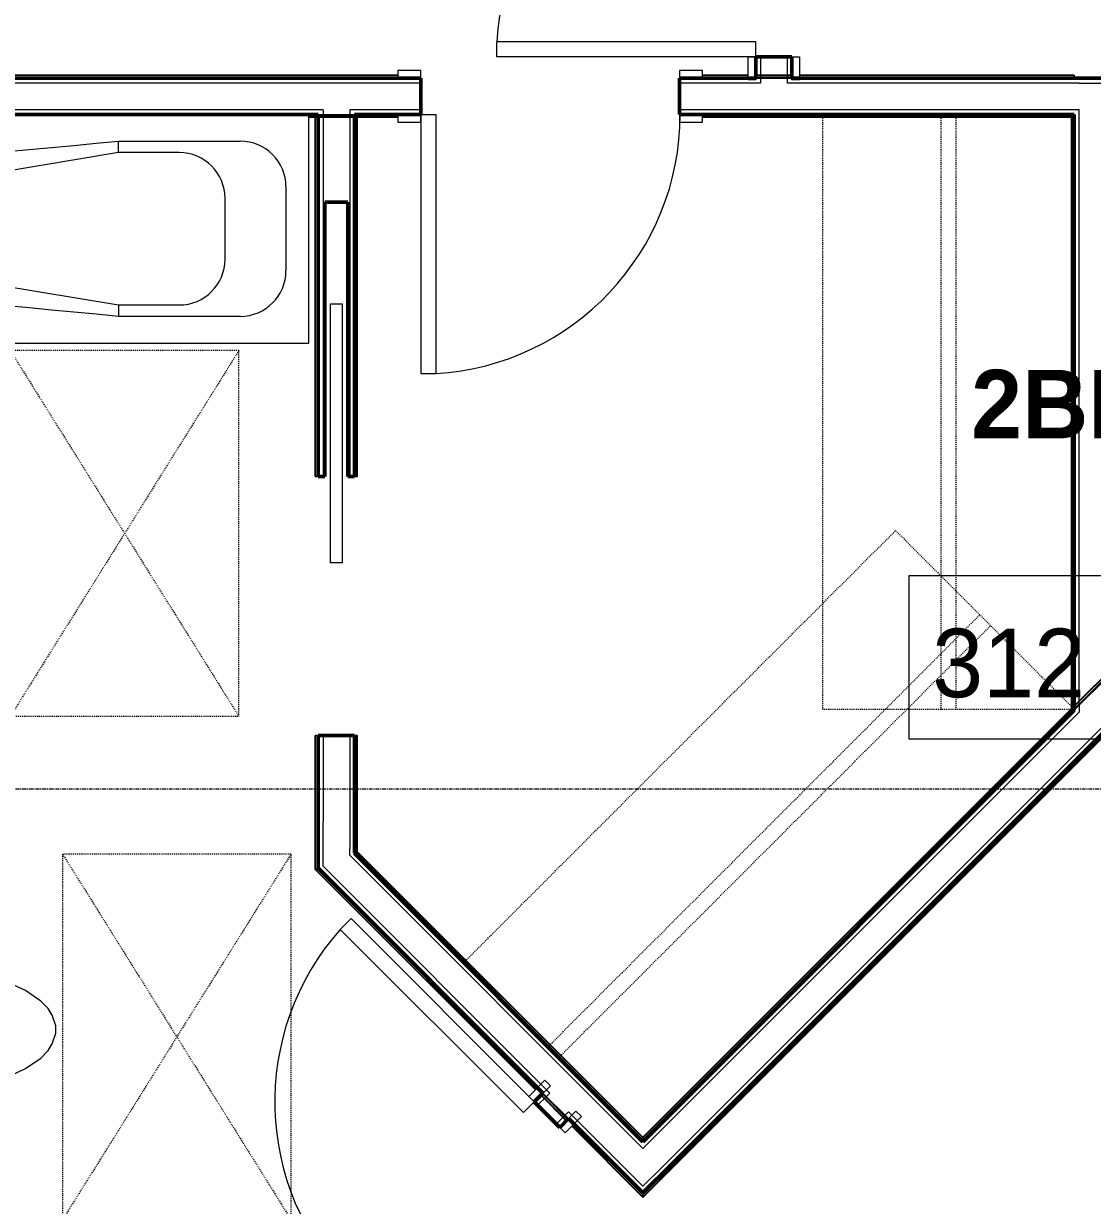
# Model space of a CAD drawing. Header units: inches. Extents: x -4218 to -1830, y 9767 to 12426.
# Drawn here: x -2490.3 to -2349.9, y 11792.6 to 11947.7 of the extents above; entities that cross this region are included whole.
import ezdxf

# ---------------------------------------------------------------- set-up
doc = ezdxf.new("R2010")
doc.units = ezdxf.units.IN
doc.header["$MEASUREMENT"] = 0
doc.linetypes.add('Dash', pattern=[0.25, 0.125, -0.125])
doc.linetypes.add('Grid Line 1_2_', pattern=[0.875, 0.5, -0.125, 0.125, -0.125])
for name, color, linetype, lineweight in [('0-1', 7, 'Continuous', 5), ('0-2', 253, 'Continuous', 9), ('A-AREA-IDEN', 2, 'Continuous', 9), ('A-DOOR-1', 7, 'Continuous', 9), ('A-DOOR-2', 50, 'Continuous', 20), ('A-DOOR-FRAM-1', 50, 'Continuous', 20), ('A-GENM-HDLN-1', 7, 'Dash', 9), ('A-WALL-1', 250, 'Continuous', 50), ('A-WALL-2', 10, 'Continuous', 13), ('A-WALL-3', 254, 'Continuous', 9), ('A-WALL-4', 253, 'Continuous', 9), ('A-WALL-5', 252, 'Continuous', 9), ('A-WALL-6', 7, 'Continuous', 9), ('P-SANR-FIXT-1', 7, 'Continuous', 9), ('P-SANR-FIXT-2', 253, 'Continuous', 9), ('P-SANR-FIXT-3', 252, 'Continuous', 9), ('Q-CASE-HDLN-1', 7, 'Dash', 9), ('S-GRID-1', 1, 'Grid Line 1_2_', 9)]:
    doc.layers.add(name, color=color, linetype=linetype, lineweight=lineweight)
doc.styles.add('Century Gothic', font='ufonts.com_century-gothic.ttf', dxfattribs={"height": 9})
doc.styles.add('Century Gothic_B', font='GOTHICB.TTF', dxfattribs={"height": 9})

# ---------------------------------------------------------------- blocks, each defined once
blk = doc.blocks.new('Basic Wall _ INT - W4BØF - _5_8 GYP - 2X4 WOOD_BATT_ - 5_8 GYP_ - ___-2686737-BACKGROUND - 3RD FLOOR')
at = {"layer": 'A-WALL-4'}
for p, q in [((-2446.8, 11838.8), (-2446.82, 11838.79)), ((-2446.62, 11838.87), (-2446.68, 11838.85)), ((-2446.47, 11838.93), (-2446.62, 11838.87)), ((-2446.41, 11838.96), (-2446.47, 11838.93)), ((-2408.95, 11801.41), (-2408.95, 11801.5)), ((-2408.95, 11801.2), (-2408.95, 11801.41)), ((-2408.95, 11801.11), (-2408.95, 11801.2)), ((-2408.95, 11800.91), (-2408.95, 11800.94))]:
    blk.add_line(p, q, dxfattribs=at)
at = {"layer": 'A-WALL-5'}
for p, q in [((-2446.82, 11838.79), (-2408.95, 11800.91)), ((-2408.95, 11801.41), (-2446.47, 11838.93))]:
    blk.add_line(p, q, dxfattribs=at)
at = {"layer": 'A-WALL-6'}
for p, q in [((-2408.95, 11801.09), (-2446.7, 11838.84)), ((-2408.95, 11801.5), (-2446.41, 11838.96))]:
    blk.add_line(p, q, dxfattribs=at)
at = {"layer": 'A-WALL-6', "flags": 128}
for points in [[(-2446.78, 11838.81), (-2446.76, 11838.81), (-2446.74, 11838.82), (-2446.72, 11838.83), (-2446.71, 11838.83), (-2446.7, 11838.84), (-2446.7, 11838.84)], [(-2446.7, 11838.84), (-2446.68, 11838.85), (-2446.62, 11838.87), (-2446.53, 11838.91), (-2446.41, 11838.96)], [(-2408.95, 11801.5), (-2408.95, 11801.33), (-2408.95, 11801.2), (-2408.95, 11801.12), (-2408.95, 11801.09)], [(-2408.95, 11801.09), (-2408.95, 11801.08), (-2408.95, 11801.07), (-2408.95, 11801.05), (-2408.95, 11801.03), (-2408.95, 11801), (-2408.95, 11800.97)]]:
    blk.add_lwpolyline(points, dxfattribs=at)
blk = doc.blocks.new('Basic Wall _ INT - W4BØF - _5_8 GYP - 2X4 WOOD_BATT_ - 5_8 GYP_ - ___-2686738-BACKGROUND - 3RD FLOOR')
at = {"layer": 'A-WALL-4'}
for p, q in [((-2451.92, 11836.67), (-2451.99, 11836.65)), ((-2451.78, 11836.73), (-2451.92, 11836.67)), ((-2451.71, 11836.76), (-2451.78, 11836.74)), ((-2451.57, 11836.82), (-2451.6, 11836.81)), ((-2422.07, 11807.31), (-2418.71, 11803.95)), ((-2418.95, 11803.7), (-2422.31, 11807.06)), ((-2408.95, 11794.16), (-2408.95, 11794.19)), ((-2408.95, 11793.91), (-2408.95, 11794)), ((-2408.95, 11793.7), (-2408.95, 11793.9)), ((-2408.95, 11793.61), (-2408.95, 11793.7))]:
    blk.add_line(p, q, dxfattribs=at)
at = {"layer": 'A-WALL-5'}
for p, q in [((-2423.02, 11807.77), (-2451.92, 11836.67)), ((-2451.57, 11836.82), (-2422.77, 11808.02)), ((-2422.15, 11807.22), (-2421.75, 11806.81)), ((-2419, 11803.66), (-2422.36, 11807.02)), ((-2421.71, 11806.78), (-2418.83, 11803.9)), ((-2408.95, 11793.7), (-2418.25, 11803)), ((-2418, 11803.25), (-2408.95, 11794.19))]:
    blk.add_line(p, q, dxfattribs=at)
at = {"layer": 'A-WALL-6'}
for p, q in [((-2451.7, 11836.77), (-2422.86, 11807.93)), ((-2423.06, 11807.73), (-2451.99, 11836.65)), ((-2408.95, 11793.61), (-2418.29, 11802.95)), ((-2418.09, 11803.16), (-2408.95, 11794.02))]:
    blk.add_line(p, q, dxfattribs=at)
at = {"layer": 'A-WALL-6', "flags": 128}
for points in [[(-2451.99, 11836.65), (-2451.87, 11836.7), (-2451.78, 11836.74), (-2451.72, 11836.76), (-2451.7, 11836.77)], [(-2451.7, 11836.77), (-2451.7, 11836.77), (-2451.69, 11836.77), (-2451.67, 11836.78), (-2451.66, 11836.78), (-2451.64, 11836.79), (-2451.62, 11836.8)], [(-2408.95, 11794.13), (-2408.95, 11794.1), (-2408.95, 11794.07), (-2408.95, 11794.05), (-2408.95, 11794.03), (-2408.95, 11794.02), (-2408.95, 11794.02)], [(-2408.95, 11794.02), (-2408.95, 11793.99), (-2408.95, 11793.91), (-2408.95, 11793.78), (-2408.95, 11793.61)]]:
    blk.add_lwpolyline(points, dxfattribs=at)
blk = doc.blocks.new('Basic Wall _ INT - W4BØF - _5_8 GYP - 2X4 WOOD_BATT_ - 5_8 GYP_ - ___-2686739-BACKGROUND - 3RD FLOOR')
at = {"layer": 'A-WALL-3'}
for p, q in [((-2451.92, 11935.77), (-2451.99, 11935.77)), ((-2451.78, 11935.77), (-2451.92, 11935.77)), ((-2451.71, 11935.77), (-2451.78, 11935.77)), ((-2451.57, 11935.77), (-2451.6, 11935.77))]:
    blk.add_line(p, q, dxfattribs=at)
at = {"layer": 'A-WALL-4'}
for p, q in [((-2451.99, 11935.77), (-2451.72, 11935.77)), ((-2451.92, 11935.58), (-2451.92, 11935.63)), ((-2451.92, 11935.5), (-2451.92, 11935.57)), ((-2451.92, 11935.38), (-2451.92, 11935.48)), ((-2451.72, 11935.77), (-2451.7, 11935.77)), ((-2451.7, 11935.77), (-2451.69, 11935.77)), ((-2451.7, 11935.77), (-2451.7, 11935.77)), ((-2451.69, 11935.77), (-2451.67, 11935.77)), ((-2451.67, 11935.77), (-2451.66, 11935.77)), ((-2451.66, 11935.77), (-2451.64, 11935.77)), ((-2451.99, 11836.65), (-2451.92, 11836.67)), ((-2451.92, 11836.67), (-2451.78, 11836.73)), ((-2451.78, 11836.74), (-2451.71, 11836.76)), ((-2451.6, 11836.81), (-2451.57, 11836.82))]:
    blk.add_line(p, q, dxfattribs=at)
at = {"layer": 'A-WALL-5'}
for p, q in [((-2451.99, 11935.58), (-2451.99, 11935.63)), ((-2451.99, 11935.5), (-2451.99, 11935.57)), ((-2451.99, 11935.38), (-2451.99, 11935.48)), ((-2451.92, 11888.26), (-2451.92, 11935.36)), ((-2451.64, 11935.77), (-2451.62, 11935.77)), ((-2451.62, 11935.77), (-2451.57, 11935.77)), ((-2451.57, 11935.77), (-2451.57, 11888.26)), ((-2451.99, 11888.26), (-2451.92, 11888.26)), ((-2451.92, 11888.26), (-2451.78, 11888.26)), ((-2451.78, 11888.26), (-2451.71, 11888.26)), ((-2451.6, 11888.26), (-2451.57, 11888.26)), ((-2451.92, 11854.26), (-2451.99, 11854.26)), ((-2451.78, 11854.26), (-2451.92, 11854.26)), ((-2451.92, 11836.67), (-2451.92, 11854.26)), ((-2451.71, 11854.26), (-2451.78, 11854.26)), ((-2451.57, 11854.26), (-2451.6, 11854.26)), ((-2451.57, 11854.26), (-2451.57, 11836.82))]:
    blk.add_line(p, q, dxfattribs=at)
at = {"layer": 'A-WALL-6'}
for p, q in [((-2451.99, 11888.26), (-2451.99, 11935.36)), ((-2451.7, 11935.77), (-2451.7, 11888.26)), ((-2451.7, 11888.26), (-2451.99, 11888.26)), ((-2451.62, 11888.26), (-2451.7, 11888.26)), ((-2451.57, 11888.26), (-2451.62, 11888.26)), ((-2451.99, 11854.26), (-2451.7, 11854.26)), ((-2451.99, 11836.65), (-2451.99, 11854.26)), ((-2451.7, 11854.26), (-2451.7, 11836.77)), ((-2451.7, 11854.26), (-2451.62, 11854.26)), ((-2451.62, 11854.26), (-2451.57, 11854.26))]:
    blk.add_line(p, q, dxfattribs=at)
at = {"layer": 'A-WALL-6', "flags": 128}
for points in [[(-2451.7, 11836.77), (-2451.72, 11836.76), (-2451.78, 11836.74), (-2451.87, 11836.7), (-2451.99, 11836.65)], [(-2451.62, 11836.8), (-2451.64, 11836.79), (-2451.66, 11836.78), (-2451.67, 11836.78), (-2451.69, 11836.77), (-2451.7, 11836.77), (-2451.7, 11836.77)]]:
    blk.add_lwpolyline(points, dxfattribs=at)
blk = doc.blocks.new('Basic Wall _ INT - W4BØF - _5_8 GYP - 2X4 WOOD_BATT_ - 5_8 GYP_ - ___-2686740-BACKGROUND - 3RD FLOOR')
at = {"layer": 'A-WALL-3'}
for p, q in [((-2446.8, 11935.77), (-2446.82, 11935.77)), ((-2446.62, 11935.77), (-2446.68, 11935.77)), ((-2446.47, 11935.77), (-2446.62, 11935.77)), ((-2446.41, 11935.77), (-2446.47, 11935.77))]:
    blk.add_line(p, q, dxfattribs=at)
at = {"layer": 'A-WALL-4'}
for p, q in [((-2446.76, 11935.77), (-2446.74, 11935.77)), ((-2446.74, 11935.77), (-2446.7, 11935.77)), ((-2446.7, 11935.77), (-2446.68, 11935.77)), ((-2446.68, 11935.77), (-2446.62, 11935.77)), ((-2446.62, 11935.77), (-2446.53, 11935.77)), ((-2446.53, 11935.77), (-2446.41, 11935.77)), ((-2446.47, 11935.58), (-2446.47, 11935.63)), ((-2446.47, 11935.49), (-2446.47, 11935.57)), ((-2446.47, 11935.37), (-2446.47, 11935.48)), ((-2446.82, 11838.79), (-2446.8, 11838.8)), ((-2446.68, 11838.85), (-2446.62, 11838.87)), ((-2446.62, 11838.87), (-2446.47, 11838.93)), ((-2446.47, 11838.93), (-2446.41, 11838.96))]:
    blk.add_line(p, q, dxfattribs=at)
at = {"layer": 'A-WALL-5'}
for p, q in [((-2446.82, 11935.77), (-2446.78, 11935.77)), ((-2446.82, 11935.77), (-2446.82, 11888.26)), ((-2446.78, 11935.77), (-2446.76, 11935.77)), ((-2446.47, 11888.26), (-2446.47, 11935.36)), ((-2446.41, 11935.58), (-2446.41, 11935.63)), ((-2446.41, 11935.49), (-2446.41, 11935.57)), ((-2446.41, 11935.37), (-2446.41, 11935.48)), ((-2446.82, 11888.26), (-2446.8, 11888.26)), ((-2446.68, 11888.26), (-2446.62, 11888.26)), ((-2446.62, 11888.26), (-2446.47, 11888.26)), ((-2446.47, 11888.26), (-2446.41, 11888.26)), ((-2446.8, 11854.26), (-2446.82, 11854.26)), ((-2446.82, 11854.26), (-2446.82, 11838.79)), ((-2446.62, 11854.26), (-2446.68, 11854.26)), ((-2446.47, 11854.26), (-2446.62, 11854.26)), ((-2446.41, 11854.26), (-2446.47, 11854.26)), ((-2446.47, 11838.93), (-2446.47, 11854.26))]:
    blk.add_line(p, q, dxfattribs=at)
at = {"layer": 'A-WALL-6'}
for p, q in [((-2446.7, 11888.26), (-2446.7, 11935.77)), ((-2446.41, 11888.26), (-2446.41, 11935.36)), ((-2446.78, 11888.26), (-2446.82, 11888.26)), ((-2446.7, 11888.26), (-2446.78, 11888.26)), ((-2446.41, 11888.26), (-2446.7, 11888.26)), ((-2446.82, 11854.26), (-2446.78, 11854.26)), ((-2446.78, 11854.26), (-2446.7, 11854.26)), ((-2446.7, 11838.84), (-2446.7, 11854.26)), ((-2446.7, 11854.26), (-2446.41, 11854.26)), ((-2446.41, 11838.96), (-2446.41, 11854.26))]:
    blk.add_line(p, q, dxfattribs=at)
at = {"layer": 'A-WALL-6', "flags": 128}
for points in [[(-2446.7, 11838.84), (-2446.7, 11838.84), (-2446.71, 11838.83), (-2446.72, 11838.83), (-2446.74, 11838.82), (-2446.76, 11838.81), (-2446.78, 11838.81)], [(-2446.41, 11838.96), (-2446.53, 11838.91), (-2446.62, 11838.87), (-2446.68, 11838.85), (-2446.7, 11838.84)]]:
    blk.add_lwpolyline(points, dxfattribs=at)
blk = doc.blocks.new('POCKET - FLUSH - 2-10 x 6-8-2882530-BACKGROUND - 3RD FLOOR')
at = {"layer": 'A-DOOR-2'}
for p, q in [((-39.67, -0.75), (-39.67, 0.75)), ((-39.67, 0.75), (-5.67, 0.75)), ((-5.67, 0.75), (-5.67, -0.75)), ((-5.67, -0.75), (-39.67, -0.75))]:
    blk.add_line(p, q, dxfattribs=at)
blk = doc.blocks.new('Bath Tub - Maestro - 60_x30_-V3-BACKGROUND - 3RD FLOOR')
at = {"layer": 'P-SANR-FIXT-1'}
for p, q in [((60, -30), (60, 0)), ((35, -3.5), (51, -3.5)), ((35, -5), (35, -3.5)), ((35, -5), (9.35, -9.26)), ((43, -5), (35, -5)), ((4, -9), (0, -9)), ((4, -14), (4, -9)), ((5, -14), (5, -9.96)), ((57, -9.5), (57, -20.5)), ((49, -19), (49, -11)), ((6, -13.2), (6, -14)), ((4, -16), (4, -14)), ((4, -14), (10.94, -14)), ((10.94, -16), (10.94, -14)), ((4, -21), (4, -16)), ((10.94, -16), (4, -16)), ((5, -20.04), (5, -16)), ((6, -16), (6, -16.8)), ((0, -21), (4, -21)), ((9.35, -20.74), (35, -25)), ((35, -25), (35, -26.5)), ((35, -25), (43, -25)), ((51, -26.5), (35, -26.5)), ((19.88, -30), (60, -30))]:
    blk.add_line(p, q, dxfattribs=at)
at = {"layer": 'P-SANR-FIXT-1', "flags": 128}
for points in [[(8.63, -5.97), (11.56, -5.7), (14.49, -5.42), (17.42, -5.15), (20.35, -4.87), (23.28, -4.6), (26.21, -4.32), (29.14, -4.05), (32.07, -3.77), (35, -3.5)], [(35, -26.5), (32.07, -26.23), (29.14, -25.95), (26.21, -25.68), (23.28, -25.4), (20.35, -25.13), (17.42, -24.85), (14.49, -24.58), (11.56, -24.3), (8.63, -24.03)]]:
    blk.add_lwpolyline(points, dxfattribs=at)
at = {"layer": 'P-SANR-FIXT-1'}
for centre, radius, start, end in [((51, -9.5), 6, 0, 90), ((9, -9.96), 4, 95.3558, 180), ((43, -11), 6, 360, 90), ((10, -13.2), 4, 99.4223, 180), ((2, -11), 1.5, 0, 180), ((2, -11), 1.5, 180, 360), ((10.94, -15), 1.5, 0, 137.9289), ((10.94, -15), 1.5, 222.0711, 360), ((10, -16.8), 4, 180, 260.5777), ((2, -19), 1.5, 0, 180), ((2, -19), 1.5, 180, 360), ((9, -20.04), 4, 180, 264.6442), ((43, -19), 6, 270, 0), ((51, -20.5), 6, 270, 0)]:
    blk.add_arc(centre, radius, start, end, dxfattribs=at)
at = {"layer": 'P-SANR-FIXT-2'}
blk.add_line((0, -9), (0, -21), dxfattribs=at)
at = {"layer": 'P-SANR-FIXT-3'}
for p, q in [((60, 0), (0, 0)), ((0, 0), (0, -9)), ((0, -9), (0, -21)), ((0, -21), (0, -30))]:
    blk.add_line(p, q, dxfattribs=at)
blk = doc.blocks.new('Toilet-Domestic-3D - Toilet-Domestic-3D-1352612-BACKGROUND - 3RD FLOOR')
at = {"layer": 'P-SANR-FIXT-1'}
for p, q in [((-9.98, 11.75), (-9.98, 17.93)), ((9.98, 17.93), (9.98, 11.75)), ((6.25, 8.02), (-6.25, 8.02)), ((-4.86, 8.02), (-5.21, 5)), ((4.86, 8.02), (5.21, 5)), ((-5.21, 5), (-6.4, 4)), ((-3.84, 5.5), (-5.21, 5)), ((-1, 6), (-3.84, 5.5)), ((1, 6), (-1, 6)), ((3.84, 5.5), (1, 6)), ((5.21, 5), (3.84, 5.5)), ((6.4, 4), (5.21, 5)), ((-6.4, 4), (-6.97, 3)), ((6.97, 3), (6.4, 4)), ((-7.24, 2), (-7.41, 1)), ((-6.97, 3), (-7.24, 2)), ((7.24, 2), (6.97, 3)), ((7.41, 1), (7.24, 2)), ((-7.41, 1), (-7.5, 0)), ((7.5, 0), (7.41, 1)), ((-7.5, 0), (-7.33, -1.99)), ((7.33, -1.99), (7.5, 0)), ((-7.33, -1.99), (-6.79, -4)), ((6.79, -4), (7.33, -1.99)), ((-6.79, -4), (-6.06, -6)), ((6.06, -6), (6.79, -4)), ((-6.06, -6), (-5.13, -8)), ((5.13, -8), (6.06, -6)), ((-5.13, -8), (-3.74, -10)), ((3.74, -10), (5.13, -8)), ((-3.74, -10), (-2.74, -11)), ((2.74, -11), (3.74, -10)), ((-2.74, -11), (-1.87, -11.5)), ((-1.87, -11.5), (-0.5, -12)), ((-0.5, -12), (0.5, -12)), ((0.5, -12), (1.87, -11.5)), ((1.87, -11.5), (2.74, -11))]:
    blk.add_line(p, q, dxfattribs=at)
for centre, start, end in [((-6.25, 11.75), 180, 270), ((6.25, 11.75), 270, 360)]:
    blk.add_arc(centre, 3.73, start, end, dxfattribs=at)
at = {"layer": 'P-SANR-FIXT-3'}
for p, q in [((-9.98, 19.48), (9.98, 19.48)), ((-9.98, 17.93), (-9.98, 19.48)), ((9.98, 19.48), (9.98, 17.93))]:
    blk.add_line(p, q, dxfattribs=at)
blk = doc.blocks.new('ADA Clearances - 30_x48_-3054095-BACKGROUND - 3RD FLOOR')
at = {"layer": 'A-GENM-HDLN-1'}
for p, q in [((15, -24), (-15, 24)), ((-15, -24), (15, 24)), ((15, 24), (-15, 24)), ((-15, 24), (-15, -24)), ((15, -24), (15, 24)), ((-15, -24), (15, -24))]:
    blk.add_line(p, q, dxfattribs=at)
blk = doc.blocks.new('Basic Wall _ INT - W4BØF - _5_8 GYP - 2X4 WOOD_BATT_ - 5_8 GYP_ - ___-2686741-BACKGROUND - 3RD FLOOR')
at = {"layer": 'A-WALL-4'}
for p, q in [((-2297.42, 11912.93), (-2297.49, 11912.96)), ((-2297.28, 11912.87), (-2297.42, 11912.93)), ((-2297.21, 11912.84), (-2297.28, 11912.87)), ((-2297.07, 11912.78), (-2297.1, 11912.79)), ((-2299.08, 11910.78), (-2300.32, 11909.54)), ((-2344.16, 11865.7), (-2345.4, 11864.46)), ((-2347.35, 11863.01), (-2347.25, 11863.1)), ((-2347.25, 11863.1), (-2347.14, 11863.22)), ((-2347.55, 11862.31), (-2352.3, 11857.56)), ((-2351.65, 11858.71), (-2347.55, 11862.8)), ((-2347.4, 11862.95), (-2347.35, 11863.01)), ((-2352.3, 11858.06), (-2351.68, 11858.68)), ((-2352.71, 11857.64), (-2352.59, 11857.76)), ((-2352.59, 11857.76), (-2352.5, 11857.85)), ((-2352.5, 11857.85), (-2352.44, 11857.91)), ((-2408.95, 11801.5), (-2408.95, 11801.41)), ((-2408.95, 11801.41), (-2408.95, 11801.2)), ((-2408.95, 11801.2), (-2408.95, 11801.11)), ((-2408.95, 11800.94), (-2408.95, 11800.91))]:
    blk.add_line(p, q, dxfattribs=at)
at = {"layer": 'A-WALL-5'}
for p, q in [((-2299.33, 11911.03), (-2297.42, 11912.93)), ((-2297.07, 11912.78), (-2299.08, 11910.78)), ((-2347.14, 11863.22), (-2345.64, 11864.71)), ((-2345.4, 11864.46), (-2347.55, 11862.31)), ((-2347.4, 11863.04), (-2347.35, 11863.1)), ((-2347.35, 11863.1), (-2347.25, 11863.19)), ((-2347.25, 11863.19), (-2347.14, 11863.31)), ((-2347.55, 11862.49), (-2351.67, 11858.37)), ((-2351.64, 11858.8), (-2347.55, 11862.89)), ((-2352.3, 11858.14), (-2351.68, 11858.77)), ((-2408.95, 11801.41), (-2352.71, 11857.64)), ((-2352.3, 11857.56), (-2408.95, 11800.91)), ((-2352.71, 11857.73), (-2352.59, 11857.85)), ((-2352.59, 11857.85), (-2352.5, 11857.94)), ((-2352.5, 11857.94), (-2352.44, 11858)), ((-2351.68, 11858.36), (-2352.3, 11857.74))]:
    blk.add_line(p, q, dxfattribs=at)
at = {"layer": 'A-WALL-6'}
for p, q in [((-2299.37, 11911.07), (-2297.49, 11912.96)), ((-2297.2, 11912.84), (-2299.17, 11910.87)), ((-2347.14, 11863.31), (-2345.69, 11864.75)), ((-2345.48, 11864.55), (-2347.55, 11862.49)), ((-2352.3, 11857.74), (-2408.95, 11801.09)), ((-2408.95, 11801.5), (-2352.71, 11857.73))]:
    blk.add_line(p, q, dxfattribs=at)
at = {"layer": 'A-WALL-6', "flags": 128}
for points in [[(-2297.49, 11912.96), (-2297.37, 11912.91), (-2297.28, 11912.87), (-2297.22, 11912.84), (-2297.2, 11912.84)], [(-2297.2, 11912.84), (-2297.2, 11912.84), (-2297.19, 11912.83), (-2297.17, 11912.83), (-2297.16, 11912.82), (-2297.14, 11912.81), (-2297.12, 11912.8)], [(-2408.95, 11801.09), (-2408.95, 11801.12), (-2408.95, 11801.2), (-2408.95, 11801.33), (-2408.95, 11801.5)], [(-2408.95, 11800.97), (-2408.95, 11801), (-2408.95, 11801.03), (-2408.95, 11801.05), (-2408.95, 11801.07), (-2408.95, 11801.08), (-2408.95, 11801.09)]]:
    blk.add_lwpolyline(points, dxfattribs=at)
blk = doc.blocks.new('Basic Wall _ INT - W4BØF - _5_8 GYP - 2X4 WOOD_BATT_ - 5_8 GYP_ - ___-2686742-BACKGROUND - 3RD FLOOR')
at = {"layer": 'A-WALL-4'}
for p, q in [((-2292.3, 11910.81), (-2292.32, 11910.82)), ((-2292.12, 11910.73), (-2292.18, 11910.76)), ((-2291.97, 11910.67), (-2292.12, 11910.73)), ((-2291.91, 11910.65), (-2291.97, 11910.67)), ((-2408.95, 11794.19), (-2408.95, 11794.16)), ((-2408.95, 11794), (-2408.95, 11793.91)), ((-2408.95, 11793.9), (-2408.95, 11793.7)), ((-2408.95, 11793.7), (-2408.95, 11793.61))]:
    blk.add_line(p, q, dxfattribs=at)
at = {"layer": 'A-WALL-5'}
for p, q in [((-2292.32, 11910.82), (-2295.72, 11907.42)), ((-2295.47, 11907.17), (-2291.97, 11910.67)), ((-2342.04, 11861.1), (-2408.95, 11794.19)), ((-2408.95, 11793.7), (-2341.79, 11860.86))]:
    blk.add_line(p, q, dxfattribs=at)
at = {"layer": 'A-WALL-6'}
for p, q in [((-2295.63, 11907.33), (-2292.2, 11910.77)), ((-2295.43, 11907.13), (-2291.91, 11910.65)), ((-2408.95, 11794.02), (-2341.95, 11861.02)), ((-2408.95, 11793.61), (-2341.75, 11860.81))]:
    blk.add_line(p, q, dxfattribs=at)
at = {"layer": 'A-WALL-6', "flags": 128}
for points in [[(-2292.28, 11910.8), (-2292.26, 11910.79), (-2292.24, 11910.78), (-2292.22, 11910.78), (-2292.21, 11910.77), (-2292.2, 11910.77), (-2292.2, 11910.77)], [(-2292.2, 11910.77), (-2292.18, 11910.76), (-2292.12, 11910.73), (-2292.03, 11910.7), (-2291.91, 11910.65)], [(-2408.95, 11794.02), (-2408.95, 11794.02), (-2408.95, 11794.03), (-2408.95, 11794.05), (-2408.95, 11794.07), (-2408.95, 11794.1), (-2408.95, 11794.13)], [(-2408.95, 11793.61), (-2408.95, 11793.78), (-2408.95, 11793.91), (-2408.95, 11793.99), (-2408.95, 11794.02)]]:
    blk.add_lwpolyline(points, dxfattribs=at)
blk = doc.blocks.new('OD_CW_Closet - OD_CW_Closet-2069093-BACKGROUND - 3RD FLOOR')
at = {"layer": 'Q-CASE-HDLN-1'}
for p, q in [((0.74, -24), (0.74, 9.27)), ((0.74, 9.27), (80.94, 9.27)), ((80.94, 9.27), (80.94, -24)), ((0.74, -6.37), (80.94, -6.37)), ((0.74, -8.37), (80.94, -8.37)), ((80.94, -24), (0.74, -24))]:
    blk.add_line(p, q, dxfattribs=at)
blk = doc.blocks.new('OD_CW_Closet - OD_CW_Closet-3116680-BACKGROUND - 3RD FLOOR')
at = {"layer": 'Q-CASE-HDLN-1'}
for p, q in [((0.74, -24), (0.74, 9)), ((0.74, 9), (78.86, 9)), ((78.86, 9), (78.86, -24)), ((0.74, -6.5), (78.86, -6.5)), ((0.74, -8.5), (78.86, -8.5)), ((78.86, -24), (0.74, -24))]:
    blk.add_line(p, q, dxfattribs=at)
blk = doc.blocks.new('Basic Wall _ INT - W4BØF - _5_8 GYP - 2X4 WOOD_BATT_ - 5_8 GYP_ - ___-2686743-BACKGROUND - 3RD FLOOR')
at = {"layer": 'A-WALL-4'}
for p, q in [((-2352.65, 11935.42), (-2352.71, 11935.36)), ((-2352.5, 11935.57), (-2352.65, 11935.42)), ((-2352.44, 11935.63), (-2352.5, 11935.57)), ((-2352.3, 11935.77), (-2352.32, 11935.75)), ((-2352.71, 11857.56), (-2352.65, 11857.56)), ((-2352.65, 11857.79), (-2352.65, 11857.65)), ((-2352.65, 11857.62), (-2352.65, 11857.56)), ((-2352.65, 11857.56), (-2352.6, 11857.56)), ((-2352.58, 11857.56), (-2352.51, 11857.56)), ((-2352.32, 11857.56), (-2352.3, 11857.56))]:
    blk.add_line(p, q, dxfattribs=at)
at = {"layer": 'A-WALL-5'}
for p, q in [((-2352.65, 11935.42), (-2352.65, 11857.79)), ((-2352.3, 11857.56), (-2352.3, 11935.77)), ((-2352.71, 11857.73), (-2352.71, 11857.58)), ((-2352.6, 11857.56), (-2352.71, 11857.56)), ((-2352.51, 11857.56), (-2352.58, 11857.56)), ((-2352.42, 11857.56), (-2352.44, 11857.56)), ((-2352.36, 11857.56), (-2352.42, 11857.56))]:
    blk.add_line(p, q, dxfattribs=at)
at = {"layer": 'A-WALL-6'}
for p, q in [((-2352.71, 11935.36), (-2352.71, 11857.73)), ((-2352.42, 11935.65), (-2352.42, 11857.56)), ((-2352.34, 11935.73), (-2352.3, 11935.77)), ((-2352.34, 11857.56), (-2352.36, 11857.56)), ((-2352.3, 11857.56), (-2352.34, 11857.56))]:
    blk.add_line(p, q, dxfattribs=at)
at = {"layer": 'A-WALL-6', "flags": 128}
for points in [[(-2352.71, 11935.36), (-2352.59, 11935.48), (-2352.5, 11935.57), (-2352.44, 11935.63), (-2352.42, 11935.65)], [(-2352.42, 11935.65), (-2352.42, 11935.65), (-2352.41, 11935.66), (-2352.4, 11935.67), (-2352.38, 11935.69), (-2352.36, 11935.71), (-2352.34, 11935.73)]]:
    blk.add_lwpolyline(points, dxfattribs=at)
blk = doc.blocks.new('SWING - SINGLE - FLUSH - 2-10 x 6-8 - PRIVACY-3199407-BACKGROUND - 3RD FLOOR')
at = {"layer": 'A-DOOR-1'}
blk.add_arc((17, 2.37), 34.07, 93.3657, 180, dxfattribs=at)
at = {"layer": 'A-DOOR-2'}
for p, q in [((15, 2.37), (15, 36.38)), ((17, 36.38), (15, 36.38)), ((17, 2.37), (17, 36.38)), ((17, 2.37), (15, 2.37))]:
    blk.add_line(p, q, dxfattribs=at)
at = {"layer": 'A-DOOR-FRAM-1'}
for p, q in [((-17, 3.37), (-20, 3.37)), ((-20, 3.37), (-20, 2.37)), ((-17, 2.37), (-17, 3.37)), ((20, 3.37), (17, 3.37)), ((17, 3.37), (17, 2.37)), ((20, 2.37), (20, 3.37)), ((-20, 2.37), (-17, 2.37)), ((17, 2.37), (20, 2.37)), ((-17, -2.38), (-20, -2.38)), ((-20, -2.38), (-20, -3.38)), ((-17, -3.38), (-17, -2.38)), ((20, -2.38), (17, -2.38)), ((17, -2.38), (17, -3.38)), ((20, -3.38), (20, -2.38)), ((-20, -3.38), (-17, -3.38)), ((17, -3.38), (20, -3.38))]:
    blk.add_line(p, q, dxfattribs=at)
blk = doc.blocks.new('SWING - SINGLE - FLUSH - 2-8 x 6-8 - PASSAGE-3199406-BACKGROUND - 3RD FLOOR')
at = {"layer": 'A-DOOR-1'}
blk.add_arc((16, 2.37), 32.07, 93.5759, 180, dxfattribs=at)
at = {"layer": 'A-DOOR-2'}
for p, q in [((14, 2.37), (14, 34.38)), ((16, 34.38), (14, 34.38)), ((16, 2.37), (16, 34.38)), ((16, 2.37), (14, 2.37))]:
    blk.add_line(p, q, dxfattribs=at)
at = {"layer": 'A-DOOR-FRAM-1'}
for p, q in [((-16, 3.37), (-19, 3.37)), ((-19, 3.37), (-19, 2.37)), ((-16, 2.37), (-16, 3.37)), ((19, 3.37), (16, 3.37)), ((16, 3.37), (16, 2.37)), ((19, 2.37), (19, 3.37)), ((-19, 2.37), (-16, 2.37)), ((16, 2.37), (19, 2.37)), ((-16, -2.38), (-19, -2.38)), ((-19, -2.38), (-19, -3.38)), ((-16, -3.38), (-16, -2.38)), ((19, -2.38), (16, -2.38)), ((16, -2.38), (16, -3.38)), ((19, -3.38), (19, -2.38)), ((-19, -3.38), (-16, -3.38)), ((16, -3.38), (19, -3.38))]:
    blk.add_line(p, q, dxfattribs=at)
blk = doc.blocks.new('SWING - SINGLE - FLUSH - 2-10 x 6-8 - PRIVACY-3199405-BACKGROUND - 3RD FLOOR')
at = {"layer": 'A-DOOR-1'}
blk.add_arc((17, -2.38), 34.07, 180, 266.6343, dxfattribs=at)
at = {"layer": 'A-DOOR-2'}
for p, q in [((15, -2.38), (15, -36.38)), ((17, -2.38), (15, -2.38)), ((17, -2.38), (17, -36.38)), ((17, -36.38), (15, -36.38))]:
    blk.add_line(p, q, dxfattribs=at)
at = {"layer": 'A-DOOR-FRAM-1'}
for p, q in [((-20, 2.37), (-20, 3.37)), ((-20, 3.37), (-17, 3.37)), ((-17, 3.37), (-17, 2.37)), ((17, 2.37), (17, 3.37)), ((17, 3.37), (20, 3.37)), ((20, 3.37), (20, 2.37)), ((-17, 2.37), (-20, 2.37)), ((20, 2.37), (17, 2.37)), ((-20, -2.38), (-17, -2.38)), ((-20, -3.38), (-20, -2.38)), ((-17, -2.38), (-17, -3.38)), ((17, -2.38), (20, -2.38)), ((17, -3.38), (17, -2.38)), ((20, -2.38), (20, -3.38)), ((-17, -3.38), (-20, -3.38)), ((20, -3.38), (17, -3.38))]:
    blk.add_line(p, q, dxfattribs=at)
blk = doc.blocks.new('Basic Wall _ INT - W4BØF - _5_8 GYP - 2X4 WOOD_BATT_ - 5_8 GYP_ - ___-2694719-BACKGROUND - 3RD FLOOR')
at = {"layer": 'A-WALL-4'}
for p, q in [((-2508.87, 11940.94), (-2508.87, 11940.88)), ((-2508.87, 11940.88), (-2508.87, 11940.73)), ((-2508.87, 11940.73), (-2508.87, 11940.66)), ((-2389.37, 11940.88), (-2394.12, 11940.88)), ((-2508.87, 11940.55), (-2508.87, 11940.52)), ((-2441.12, 11940.52), (-2438.12, 11940.52)), ((-2404.12, 11940.52), (-2401.12, 11940.52)), ((-2394.12, 11940.52), (-2389.37, 11940.52))]:
    blk.add_line(p, q, dxfattribs=at)
at = {"layer": 'A-WALL-5'}
for p, q in [((-2441.12, 11940.88), (-2508.87, 11940.88)), ((-2395.12, 11940.88), (-2401.12, 11940.88)), ((-2389.37, 11940.94), (-2394.12, 11940.94)), ((-2390, 11940.65), (-2394.1, 11940.65)), ((-2389.37, 11940.65), (-2389.97, 11940.65)), ((-2352.3, 11940.88), (-2388.37, 11940.88)), ((-2352.3, 11940.88), (-2352.3, 11940.94)), ((-2352.3, 11940.73), (-2352.3, 11940.88)), ((-2352.3, 11940.66), (-2352.3, 11940.73)), ((-2508.87, 11940.52), (-2441.12, 11940.52)), ((-2401.12, 11940.52), (-2395.12, 11940.52)), ((-2388.37, 11940.52), (-2352.3, 11940.52)), ((-2352.3, 11940.52), (-2352.3, 11940.55))]:
    blk.add_line(p, q, dxfattribs=at)
at = {"layer": 'A-WALL-6'}
for p, q in [((-2508.87, 11940.65), (-2508.87, 11940.94)), ((-2441.12, 11940.94), (-2508.87, 11940.94)), ((-2441.12, 11940.65), (-2508.87, 11940.65)), ((-2508.87, 11940.57), (-2508.87, 11940.65)), ((-2395.12, 11940.94), (-2401.12, 11940.94)), ((-2395.12, 11940.65), (-2401.12, 11940.65)), ((-2352.3, 11940.94), (-2388.37, 11940.94)), ((-2352.3, 11940.65), (-2388.37, 11940.65)), ((-2352.3, 11940.94), (-2352.3, 11940.65)), ((-2352.3, 11940.65), (-2352.3, 11940.57)), ((-2508.87, 11940.52), (-2508.87, 11940.57)), ((-2352.3, 11940.57), (-2352.3, 11940.52))]:
    blk.add_line(p, q, dxfattribs=at)
blk = doc.blocks.new('Basic Wall _ INT - W4BØF - _5_8 GYP - 2X4 WOOD_BATT_ - 5_8 GYP_ - ___-2694720-BACKGROUND - 3RD FLOOR')
at = {"layer": 'A-WALL-4'}
for p, q in [((-2451.87, 11935.42), (-2451.99, 11935.42)), ((-2451.78, 11935.42), (-2451.87, 11935.42)), ((-2451.72, 11935.42), (-2451.78, 11935.42)), ((-2451.57, 11935.77), (-2446.82, 11935.77)), ((-2450.95, 11935.42), (-2451.57, 11935.42)), ((-2447.46, 11935.42), (-2450.94, 11935.42)), ((-2446.83, 11935.42), (-2447.45, 11935.42)), ((-2446.62, 11935.42), (-2446.68, 11935.42)), ((-2446.53, 11935.42), (-2446.62, 11935.42)), ((-2446.41, 11935.42), (-2446.53, 11935.42)), ((-2441.12, 11935.77), (-2438.12, 11935.77)), ((-2404.12, 11935.77), (-2401.12, 11935.77)), ((-2352.71, 11935.36), (-2352.65, 11935.42)), ((-2352.65, 11935.42), (-2352.5, 11935.57)), ((-2352.5, 11935.57), (-2352.44, 11935.63)), ((-2352.32, 11935.75), (-2352.3, 11935.77))]:
    blk.add_line(p, q, dxfattribs=at)
at = {"layer": 'A-WALL-5'}
for p, q in [((-2452.82, 11935.77), (-2451.57, 11935.77)), ((-2451.99, 11935.42), (-2452.82, 11935.42)), ((-2451.87, 11935.36), (-2451.99, 11935.36)), ((-2451.78, 11935.36), (-2451.87, 11935.36)), ((-2451.72, 11935.36), (-2451.78, 11935.36)), ((-2451.57, 11935.65), (-2450.95, 11935.65)), ((-2450.95, 11935.36), (-2451.57, 11935.36)), ((-2450.95, 11935.65), (-2447.48, 11935.65)), ((-2447.46, 11935.36), (-2450.94, 11935.36)), ((-2447.45, 11935.65), (-2446.83, 11935.65)), ((-2446.83, 11935.36), (-2447.45, 11935.36)), ((-2446.82, 11935.77), (-2441.12, 11935.77)), ((-2446.62, 11935.36), (-2446.68, 11935.36)), ((-2446.53, 11935.36), (-2446.62, 11935.36)), ((-2446.41, 11935.36), (-2446.53, 11935.36)), ((-2441.12, 11935.42), (-2446.39, 11935.42)), ((-2401.12, 11935.77), (-2352.3, 11935.77)), ((-2352.65, 11935.42), (-2401.12, 11935.42))]:
    blk.add_line(p, q, dxfattribs=at)
at = {"layer": 'A-WALL-6'}
for p, q in [((-2452.82, 11935.65), (-2451.57, 11935.65)), ((-2451.99, 11935.36), (-2452.82, 11935.36)), ((-2446.83, 11935.65), (-2441.12, 11935.65)), ((-2441.12, 11935.36), (-2446.39, 11935.36)), ((-2401.12, 11935.65), (-2352.42, 11935.65)), ((-2352.71, 11935.36), (-2401.12, 11935.36)), ((-2352.3, 11935.77), (-2352.34, 11935.73))]:
    blk.add_line(p, q, dxfattribs=at)
at = {"layer": 'A-WALL-6', "flags": 128}
for points in [[(-2352.42, 11935.65), (-2352.44, 11935.63), (-2352.5, 11935.57), (-2352.59, 11935.48), (-2352.71, 11935.36)], [(-2352.34, 11935.73), (-2352.36, 11935.71), (-2352.38, 11935.69), (-2352.4, 11935.67), (-2352.41, 11935.66), (-2352.42, 11935.65), (-2352.42, 11935.65)]]:
    blk.add_lwpolyline(points, dxfattribs=at)
blk = doc.blocks.new('SWING - SINGLE - FLUSH - 2-10 x 6-8 - PASSAGE-3199424-BACKGROUND - 3RD FLOOR')
at = {"layer": 'A-DOOR-1'}
blk.add_arc((17, 2.37), 34.07, 93.3657, 180, dxfattribs=at)
at = {"layer": 'A-DOOR-2'}
for p, q in [((15, 2.37), (15, 36.38)), ((17, 36.38), (15, 36.38)), ((17, 2.37), (17, 36.38)), ((17, 2.37), (15, 2.37))]:
    blk.add_line(p, q, dxfattribs=at)
at = {"layer": 'A-DOOR-FRAM-1'}
for p, q in [((-17, 3.37), (-20, 3.37)), ((-20, 3.37), (-20, 2.37)), ((-17, 2.37), (-17, 3.37)), ((20, 3.37), (17, 3.37)), ((17, 3.37), (17, 2.37)), ((20, 2.37), (20, 3.37)), ((-20, 2.37), (-17, 2.37)), ((17, 2.37), (20, 2.37)), ((-17, -2.38), (-20, -2.38)), ((-20, -2.38), (-20, -3.38)), ((-17, -3.38), (-17, -2.38)), ((20, -2.38), (17, -2.38)), ((17, -2.38), (17, -3.38)), ((20, -3.38), (20, -2.38)), ((-20, -3.38), (-17, -3.38)), ((17, -3.38), (20, -3.38))]:
    blk.add_line(p, q, dxfattribs=at)
blk = doc.blocks.new('CTR - 1st Phase - Unit Layouts_rvt-1-BACKGROUND - 3RD FLOOR')
at = {"layer": 'A-WALL-1'}
for p, q in [((-2389.37, 11943.33), (-2394.12, 11943.33)), ((-2394.12, 11943.33), (-2394.12, 11940.52)), ((-2389.37, 11940.52), (-2389.37, 11943.33)), ((-2438.12, 11940.52), (-2508.87, 11940.52)), ((-2438.12, 11935.77), (-2438.12, 11940.52)), ((-2394.12, 11940.52), (-2404.12, 11940.52)), ((-2404.12, 11940.52), (-2404.12, 11935.77)), ((-2352.3, 11940.52), (-2389.37, 11940.52)), ((-2351.67, 11940.52), (-2352.3, 11940.52)), ((-2347.55, 11940.52), (-2351.67, 11940.52)), ((-2508.87, 11935.77), (-2451.57, 11935.77)), ((-2451.57, 11935.77), (-2451.57, 11888.26)), ((-2446.82, 11888.26), (-2446.82, 11935.77)), ((-2446.82, 11935.77), (-2438.12, 11935.77)), ((-2404.12, 11935.77), (-2352.3, 11935.77)), ((-2352.3, 11935.77), (-2352.3, 11857.56)), ((-2450.7, 11888.26), (-2450.7, 11924.26)), ((-2450.7, 11924.26), (-2447.7, 11924.26)), ((-2447.7, 11924.26), (-2447.7, 11888.26)), ((-2451.57, 11888.26), (-2450.7, 11888.26)), ((-2447.7, 11888.26), (-2446.82, 11888.26)), ((-2405.59, 11797.55), (-2340.8, 11862.34)), ((-2352.3, 11857.56), (-2408.95, 11800.91)), ((-2446.82, 11854.26), (-2451.57, 11854.26)), ((-2451.57, 11854.26), (-2451.57, 11843.54)), ((-2446.82, 11838.79), (-2446.82, 11854.26)), ((-2451.57, 11843.54), (-2451.57, 11837.7)), ((-2408.95, 11800.91), (-2446.82, 11838.79)), ((-2451.57, 11837.7), (-2451.57, 11836.82)), ((-2451.57, 11836.82), (-2422.07, 11807.31)), ((-2422.07, 11807.31), (-2423.21, 11806.16)), ((-2423.21, 11806.16), (-2419.86, 11802.8)), ((-2419.86, 11802.8), (-2418.71, 11803.95)), ((-2418.71, 11803.95), (-2408.95, 11794.19)), ((-2408.51, 11794.64), (-2405.59, 11797.55)), ((-2408.95, 11794.19), (-2408.51, 11794.64))]:
    blk.add_line(p, q, dxfattribs=at)
at = {"layer": 'A-WALL-2'}
for p, q in [((-2393.5, 11943.33), (-2393.5, 11940.52)), ((-2390, 11943.33), (-2390, 11940.52)), ((-2438.12, 11939.9), (-2508.87, 11939.9)), ((-2393.5, 11939.9), (-2404.12, 11939.9)), ((-2393.5, 11940.52), (-2393.5, 11939.9)), ((-2390, 11940.52), (-2390, 11939.9)), ((-2352.3, 11939.9), (-2390, 11939.9)), ((-2351.67, 11939.9), (-2352.3, 11939.9)), ((-2351.67, 11939.9), (-2348.17, 11939.9)), ((-2450.95, 11936.4), (-2508.87, 11936.4)), ((-2450.95, 11936.4), (-2450.95, 11935.77)), ((-2447.45, 11936.4), (-2447.45, 11935.77)), ((-2438.12, 11936.4), (-2447.45, 11936.4)), ((-2352.3, 11936.4), (-2404.12, 11936.4)), ((-2351.67, 11936.4), (-2352.3, 11936.4)), ((-2351.67, 11858.18), (-2351.67, 11936.4)), ((-2450.95, 11935.77), (-2450.95, 11888.26)), ((-2447.45, 11935.77), (-2447.45, 11888.26)), ((-2341.24, 11862.78), (-2406.03, 11797.99)), ((-2351.67, 11857.3), (-2408.51, 11800.47)), ((-2351.67, 11858.18), (-2351.67, 11857.3)), ((-2450.95, 11854.26), (-2450.95, 11842.91)), ((-2447.45, 11854.26), (-2447.45, 11839.41)), ((-2450.95, 11842.03), (-2450.95, 11842.91)), ((-2450.95, 11837.08), (-2450.95, 11842.03)), ((-2447.45, 11838.53), (-2447.45, 11839.41)), ((-2447.45, 11838.53), (-2408.95, 11800.03)), ((-2450.95, 11837.08), (-2421.18, 11807.31)), ((-2421.62, 11806.87), (-2421.18, 11807.31)), ((-2422.77, 11805.72), (-2421.62, 11806.87)), ((-2420.3, 11803.25), (-2419.15, 11804.39)), ((-2419.15, 11804.39), (-2418.71, 11804.84)), ((-2418.71, 11804.84), (-2408.95, 11795.08)), ((-2408.51, 11800.47), (-2408.95, 11800.03)), ((-2406.03, 11797.99), (-2406.47, 11797.55)), ((-2406.47, 11797.55), (-2408.95, 11795.08))]:
    blk.add_line(p, q, dxfattribs=at)
at = {"layer": 'A-WALL-3'}
for p, q in [((-2438.12, 11940.52), (-2441.12, 11940.52)), ((-2401.12, 11940.52), (-2404.12, 11940.52)), ((-2451.99, 11935.77), (-2451.72, 11935.77)), ((-2451.57, 11935.63), (-2451.57, 11935.58)), ((-2451.57, 11935.57), (-2451.57, 11935.5)), ((-2451.57, 11935.48), (-2451.57, 11935.38)), ((-2446.82, 11935.58), (-2446.82, 11935.63)), ((-2446.82, 11935.49), (-2446.82, 11935.57)), ((-2446.82, 11935.38), (-2446.82, 11935.48)), ((-2446.68, 11935.77), (-2446.41, 11935.77)), ((-2441.12, 11935.77), (-2438.12, 11935.77)), ((-2404.12, 11935.77), (-2401.12, 11935.77)), ((-2352.3, 11858.14), (-2352.3, 11858)), ((-2352.3, 11857.98), (-2352.3, 11857.86)), ((-2352.3, 11857.85), (-2352.3, 11857.77)), ((-2352.3, 11857.62), (-2352.3, 11857.56))]:
    blk.add_line(p, q, dxfattribs=at)
at = {"layer": 'A-WALL-4'}
for p, q in [((-2441.12, 11940.52), (-2508.87, 11940.52)), ((-2395.12, 11940.52), (-2401.12, 11940.52)), ((-2352.3, 11940.52), (-2388.37, 11940.52)), ((-2452.82, 11935.77), (-2451.99, 11935.77)), ((-2451.57, 11935.36), (-2451.57, 11888.26)), ((-2446.82, 11888.26), (-2446.82, 11935.36)), ((-2446.39, 11935.77), (-2441.12, 11935.77)), ((-2401.12, 11935.77), (-2352.3, 11935.77)), ((-2352.3, 11935.77), (-2352.3, 11858.14)), ((-2405.59, 11797.55), (-2342.04, 11861.1)), ((-2352.3, 11857.56), (-2408.95, 11800.91)), ((-2451.57, 11854.26), (-2451.57, 11843.54)), ((-2446.82, 11838.79), (-2446.82, 11854.26)), ((-2451.57, 11836.82), (-2451.57, 11843.54)), ((-2408.95, 11800.91), (-2446.82, 11838.79)), ((-2451.57, 11836.82), (-2422.77, 11808.02)), ((-2418, 11803.25), (-2408.95, 11794.19)), ((-2405.59, 11797.55), (-2408.95, 11794.19))]:
    blk.add_line(p, q, dxfattribs=at)
at = {"layer": 'A-WALL-5'}
for p, q in [((-2394.12, 11943.33), (-2389.37, 11943.33)), ((-2438.12, 11940.52), (-2438.12, 11935.77)), ((-2404.12, 11935.77), (-2404.12, 11940.52)), ((-2352.3, 11940.52), (-2347.55, 11940.52)), ((-2447.7, 11924.26), (-2450.7, 11924.26)), ((-2450.7, 11924.26), (-2450.7, 11888.26)), ((-2447.7, 11888.26), (-2447.7, 11924.26)), ((-2450.7, 11888.26), (-2451.57, 11888.26)), ((-2446.82, 11888.26), (-2447.7, 11888.26)), ((-2451.57, 11854.26), (-2446.82, 11854.26)), ((-2419.86, 11802.8), (-2423.21, 11806.16))]:
    blk.add_line(p, q, dxfattribs=at)
at = {"layer": '0-2'}
for name, p, rotation in [('SWING - SINGLE - FLUSH - 2-10 x 6-8 - PRIVACY-3199405-BACKGROUND - 3RD FLOOR', (-2391.75, 11960.33), 269.9999999999463), ('SWING - SINGLE - FLUSH - 2-10 x 6-8 - PASSAGE-3199424-BACKGROUND - 3RD FLOOR', (-2421.12, 11938.15), 180), ('OD_CW_Closet - OD_CW_Closet-3116680-BACKGROUND - 3RD FLOOR', (-2376.3, 11856.91), 89.99999999999912), ('POCKET - FLUSH - 2-10 x 6-8-2882530-BACKGROUND - 3RD FLOOR', (-2449.2, 11871.26), 269.9999999999882), ('ADA Clearances - 30_x48_-3054095-BACKGROUND - 3RD FLOOR', (-2477, 11880.77), 180), ('OD_CW_Closet - OD_CW_Closet-2069093-BACKGROUND - 3RD FLOOR', (-2426.44, 11817.36), 44.99999999999633), ('ADA Clearances - 30_x48_-3054095-BACKGROUND - 3RD FLOOR', (-2470.14, 11814.68), 180), ('SWING - SINGLE - FLUSH - 2-10 x 6-8 - PRIVACY-3199407-BACKGROUND - 3RD FLOOR', (-2433.56, 11792.46), 44.99999999999945), ('Toilet-Domestic-3D - Toilet-Domestic-3D-1352612-BACKGROUND - 3RD FLOOR', (-2498.02, 11815.65), 89.99999999997608), ('SWING - SINGLE - FLUSH - 2-8 x 6-8 - PASSAGE-3199406-BACKGROUND - 3RD FLOOR', (-2493.68, 11762.29), 315.0000000000329)]:
    blk.add_blockref(name, p, dxfattribs=dict(at, rotation=rotation))
for name, p in [('Basic Wall _ INT - W4BØF - _5_8 GYP - 2X4 WOOD_BATT_ - 5_8 GYP_ - ___-2694719-BACKGROUND - 3RD FLOOR', (0, 0)), ('Bath Tub - Maestro - 60_x30_-V3-BACKGROUND - 3RD FLOOR', (-2512.82, 11935.77)), ('Basic Wall _ INT - W4BØF - _5_8 GYP - 2X4 WOOD_BATT_ - 5_8 GYP_ - ___-2694720-BACKGROUND - 3RD FLOOR', (0, 0)), ('Basic Wall _ INT - W4BØF - _5_8 GYP - 2X4 WOOD_BATT_ - 5_8 GYP_ - ___-2686739-BACKGROUND - 3RD FLOOR', (0, 0)), ('Basic Wall _ INT - W4BØF - _5_8 GYP - 2X4 WOOD_BATT_ - 5_8 GYP_ - ___-2686740-BACKGROUND - 3RD FLOOR', (0, 0)), ('Basic Wall _ INT - W4BØF - _5_8 GYP - 2X4 WOOD_BATT_ - 5_8 GYP_ - ___-2686743-BACKGROUND - 3RD FLOOR', (0, 0)), ('Basic Wall _ INT - W4BØF - _5_8 GYP - 2X4 WOOD_BATT_ - 5_8 GYP_ - ___-2686741-BACKGROUND - 3RD FLOOR', (0, 0)), ('Basic Wall _ INT - W4BØF - _5_8 GYP - 2X4 WOOD_BATT_ - 5_8 GYP_ - ___-2686742-BACKGROUND - 3RD FLOOR', (0, 0)), ('Basic Wall _ INT - W4BØF - _5_8 GYP - 2X4 WOOD_BATT_ - 5_8 GYP_ - ___-2686737-BACKGROUND - 3RD FLOOR', (0, 0)), ('Basic Wall _ INT - W4BØF - _5_8 GYP - 2X4 WOOD_BATT_ - 5_8 GYP_ - ___-2686738-BACKGROUND - 3RD FLOOR', (0, 0))]:
    blk.add_blockref(name, p, dxfattribs=at)

msp = doc.modelspace()

# ---------------------------------------------------------------- linework, layer by layer
at = {"layer": 'A-AREA-IDEN', "flags": 128}
msp.add_lwpolyline([(-2373.96, 11875.27), (-2282.47, 11875.27), (-2282.47, 11853.78), (-2373.96, 11853.78)], close=True, dxfattribs=at)
at = {"layer": 'S-GRID-1'}
msp.add_line((-1830.2, 11847.19), (-4168.71, 11847.19), dxfattribs=at)

# ---------------------------------------------------------------- block references
at = {"layer": '0-1'}
msp.add_blockref('CTR - 1st Phase - Unit Layouts_rvt-1-BACKGROUND - 3RD FLOOR', (0, 0), dxfattribs=at)

# ---------------------------------------------------------------- texts
at = {"layer": 'A-AREA-IDEN', "char_height": 9, "attachment_point": 1}
for s, insert, width, style in [('2BD B - ADA', (-2365.84, 11902.25), 90.9, 'Century Gothic_B'), ('312 - (1277 SF)', (-2370.96, 11868.27), 103.323, 'Century Gothic')]:
    msp.add_mtext(s, dxfattribs=dict(at, insert=insert, width=width, style=style))

doc.saveas('drawing.dxf')
